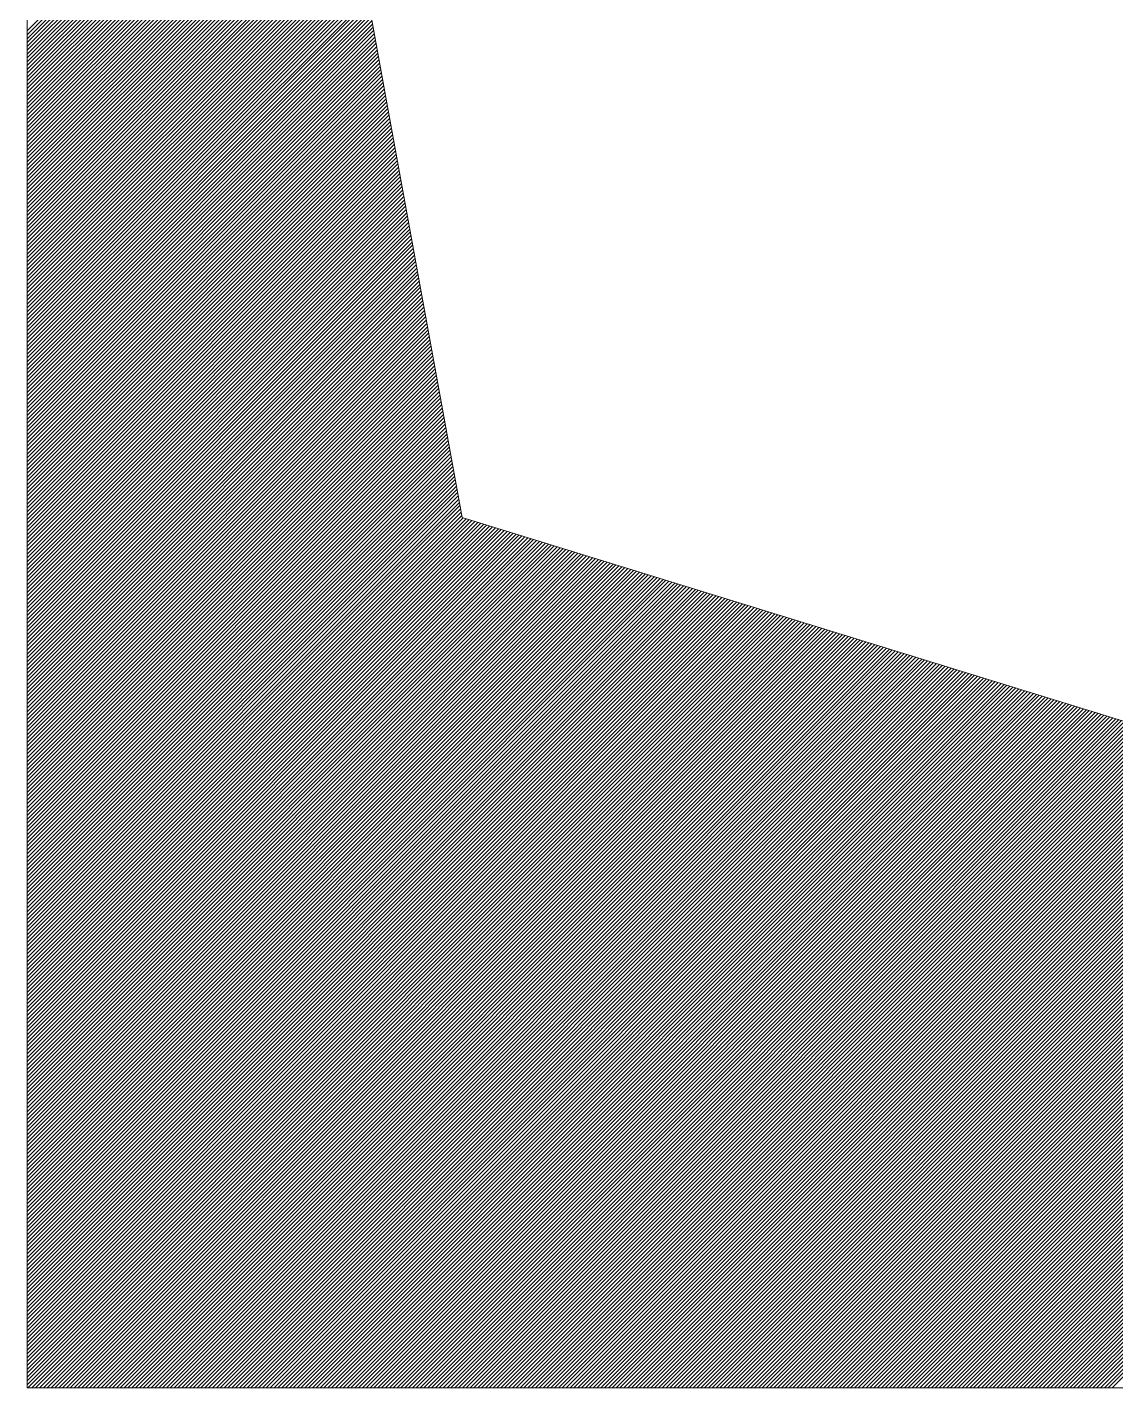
# Model space of a CAD drawing. Header units: millimetres. Extents: x -1319 to 21258, y 11161 to 27532.
# Drawn here: x 16951.8 to 17001.8, y 15657 to 15719.5 of the extents above; entities that cross this region are included whole.
import ezdxf

# ---------------------------------------------------------------- set-up
doc = ezdxf.new("R2010")
doc.units = ezdxf.units.MM
doc.layers.add('CIVIL', color=6, linetype='Continuous', lineweight=9)

# ---------------------------------------------------------------- blocks, each defined once
blk = doc.blocks.new('A$C8184bacf')
at = {"layer": 'CIVIL', "color": 1}
for p, q in [((11225, -7825.01, 448149755.598), (11225, -7675.01, 448149755.598)), ((11225, -7675.01, 448149755.598), (11245, -7785.01, 448149755.598)), ((11245, -7785.01, 448149755.598), (11375, -7825.01, 448149755.598)), ((11375, -7825.01, 448149755.598), (11225, -7825.01, 448149755.598))]:
    blk.add_line(p, q, dxfattribs=at)
at = {"layer": 'CIVIL', "color": 1, "linetype": 'Continuous'}
for p, q in [((11238.482, -7749.161, 448149755.598), (11225, -7762.643, 448149755.598)), ((11238.509, -7749.311, 448149755.598), (11225, -7762.82, 448149755.598)), ((11238.537, -7749.46, 448149755.598), (11225, -7762.997, 448149755.598)), ((11238.564, -7749.61, 448149755.598), (11225, -7763.174, 448149755.598)), ((11238.591, -7749.759, 448149755.598), (11225, -7763.35, 448149755.598)), ((11238.618, -7749.909, 448149755.598), (11225, -7763.527, 448149755.598)), ((11238.645, -7750.059, 448149755.598), (11225, -7763.704, 448149755.598)), ((11238.672, -7750.208, 448149755.598), (11225, -7763.881, 448149755.598)), ((11238.7, -7750.358, 448149755.598), (11225, -7764.057, 448149755.598)), ((11238.727, -7750.507, 448149755.598), (11225, -7764.234, 448149755.598)), ((11238.754, -7750.657, 448149755.598), (11225, -7764.411, 448149755.598)), ((11238.781, -7750.807, 448149755.598), (11225, -7764.588, 448149755.598)), ((11238.808, -7750.956, 448149755.598), (11225, -7764.765, 448149755.598)), ((11238.836, -7751.106, 448149755.598), (11225, -7764.941, 448149755.598)), ((11238.863, -7751.255, 448149755.598), (11225, -7765.118, 448149755.598)), ((11238.89, -7751.405, 448149755.598), (11225, -7765.295, 448149755.598)), ((11238.917, -7751.554, 448149755.598), (11225, -7765.472, 448149755.598)), ((11238.944, -7751.704, 448149755.598), (11225, -7765.648, 448149755.598)), ((11238.972, -7751.854, 448149755.598), (11225, -7765.825, 448149755.598)), ((11238.999, -7752.003, 448149755.598), (11225, -7766.002, 448149755.598)), ((11239.026, -7752.153, 448149755.598), (11225, -7766.179, 448149755.598)), ((11239.053, -7752.302, 448149755.598), (11225, -7766.356, 448149755.598)), ((11239.08, -7752.452, 448149755.598), (11225, -7766.532, 448149755.598)), ((11239.108, -7752.602, 448149755.598), (11225, -7766.709, 448149755.598)), ((11239.135, -7752.751, 448149755.598), (11225, -7766.886, 448149755.598)), ((11239.162, -7752.901, 448149755.598), (11225, -7767.063, 448149755.598)), ((11239.189, -7753.05, 448149755.598), (11225, -7767.239, 448149755.598)), ((11239.216, -7753.2, 448149755.598), (11225, -7767.416, 448149755.598)), ((11239.244, -7753.349, 448149755.598), (11225, -7767.593, 448149755.598)), ((11239.271, -7753.499, 448149755.598), (11225, -7767.77, 448149755.598)), ((11239.298, -7753.649, 448149755.598), (11225, -7767.947, 448149755.598)), ((11239.325, -7753.798, 448149755.598), (11225, -7768.123, 448149755.598)), ((11239.352, -7753.948, 448149755.598), (11225, -7768.3, 448149755.598)), ((11239.38, -7754.097, 448149755.598), (11225, -7768.477, 448149755.598)), ((11239.407, -7754.247, 448149755.598), (11225, -7768.654, 448149755.598)), ((11239.434, -7754.396, 448149755.598), (11225, -7768.83, 448149755.598)), ((11239.461, -7754.546, 448149755.598), (11225, -7769.007, 448149755.598)), ((11239.488, -7754.696, 448149755.598), (11225, -7769.184, 448149755.598)), ((11239.516, -7754.845, 448149755.598), (11225, -7769.361, 448149755.598)), ((11239.543, -7754.995, 448149755.598), (11225, -7769.538, 448149755.598)), ((11239.57, -7755.144, 448149755.598), (11225, -7769.714, 448149755.598)), ((11239.597, -7755.294, 448149755.598), (11225, -7769.891, 448149755.598)), ((11239.624, -7755.444, 448149755.598), (11225, -7770.068, 448149755.598)), ((11239.652, -7755.593, 448149755.598), (11225, -7770.245, 448149755.598)), ((11239.679, -7755.743, 448149755.598), (11225, -7770.421, 448149755.598)), ((11239.706, -7755.892, 448149755.598), (11225, -7770.598, 448149755.598)), ((11239.733, -7756.042, 448149755.598), (11225, -7770.775, 448149755.598)), ((11239.76, -7756.191, 448149755.598), (11225, -7770.952, 448149755.598)), ((11239.788, -7756.341, 448149755.598), (11225, -7771.129, 448149755.598)), ((11239.815, -7756.491, 448149755.598), (11225, -7771.305, 448149755.598)), ((11239.842, -7756.64, 448149755.598), (11225, -7771.482, 448149755.598)), ((11239.869, -7756.79, 448149755.598), (11225, -7771.659, 448149755.598)), ((11239.896, -7756.939, 448149755.598), (11225, -7771.836, 448149755.598)), ((11239.924, -7757.089, 448149755.598), (11225, -7772.012, 448149755.598)), ((11239.951, -7757.238, 448149755.598), (11225, -7772.189, 448149755.598)), ((11239.978, -7757.388, 448149755.598), (11225, -7772.366, 448149755.598)), ((11240.005, -7757.538, 448149755.598), (11225, -7772.543, 448149755.598)), ((11240.032, -7757.687, 448149755.598), (11225, -7772.72, 448149755.598)), ((11240.06, -7757.837, 448149755.598), (11225, -7772.896, 448149755.598)), ((11240.087, -7757.986, 448149755.598), (11225, -7773.073, 448149755.598)), ((11240.114, -7758.136, 448149755.598), (11225, -7773.25, 448149755.598)), ((11240.141, -7758.286, 448149755.598), (11225, -7773.427, 448149755.598)), ((11240.168, -7758.435, 448149755.598), (11225, -7773.603, 448149755.598)), ((11240.195, -7758.585, 448149755.598), (11225, -7773.78, 448149755.598)), ((11240.223, -7758.734, 448149755.598), (11225, -7773.957, 448149755.598)), ((11240.25, -7758.884, 448149755.598), (11225, -7774.134, 448149755.598)), ((11240.277, -7759.033, 448149755.598), (11225, -7774.311, 448149755.598)), ((11240.304, -7759.183, 448149755.598), (11225, -7774.487, 448149755.598)), ((11240.331, -7759.333, 448149755.598), (11225, -7774.664, 448149755.598)), ((11240.359, -7759.482, 448149755.598), (11225, -7774.841, 448149755.598)), ((11240.386, -7759.632, 448149755.598), (11225, -7775.018, 448149755.598)), ((11240.413, -7759.781, 448149755.598), (11225, -7775.194, 448149755.598)), ((11240.44, -7759.931, 448149755.598), (11225, -7775.371, 448149755.598)), ((11240.467, -7760.081, 448149755.598), (11225, -7775.548, 448149755.598)), ((11240.495, -7760.23, 448149755.598), (11225, -7775.725, 448149755.598)), ((11240.522, -7760.38, 448149755.598), (11225, -7775.902, 448149755.598)), ((11240.549, -7760.529, 448149755.598), (11225, -7776.078, 448149755.598)), ((11240.576, -7760.679, 448149755.598), (11225, -7776.255, 448149755.598)), ((11240.603, -7760.828, 448149755.598), (11225, -7776.432, 448149755.598)), ((11240.631, -7760.978, 448149755.598), (11225, -7776.609, 448149755.598)), ((11240.658, -7761.128, 448149755.598), (11225, -7776.785, 448149755.598)), ((11240.685, -7761.277, 448149755.598), (11225, -7776.962, 448149755.598)), ((11240.712, -7761.427, 448149755.598), (11225, -7777.139, 448149755.598)), ((11240.739, -7761.576, 448149755.598), (11225, -7777.316, 448149755.598)), ((11240.767, -7761.726, 448149755.598), (11225, -7777.493, 448149755.598)), ((11240.794, -7761.875, 448149755.598), (11225, -7777.669, 448149755.598)), ((11240.821, -7762.025, 448149755.598), (11225, -7777.846, 448149755.598)), ((11240.848, -7762.175, 448149755.598), (11225, -7778.023, 448149755.598)), ((11240.875, -7762.324, 448149755.598), (11225, -7778.2, 448149755.598)), ((11240.903, -7762.474, 448149755.598), (11225, -7778.376, 448149755.598)), ((11240.93, -7762.623, 448149755.598), (11225, -7778.553, 448149755.598)), ((11240.957, -7762.773, 448149755.598), (11225, -7778.73, 448149755.598)), ((11240.984, -7762.923, 448149755.598), (11225, -7778.907, 448149755.598)), ((11241.011, -7763.072, 448149755.598), (11225, -7779.084, 448149755.598)), ((11241.039, -7763.222, 448149755.598), (11225, -7779.26, 448149755.598)), ((11241.066, -7763.371, 448149755.598), (11225, -7779.437, 448149755.598)), ((11241.093, -7763.521, 448149755.598), (11225, -7779.614, 448149755.598)), ((11241.12, -7763.67, 448149755.598), (11225, -7779.791, 448149755.598)), ((11241.147, -7763.82, 448149755.598), (11225, -7779.967, 448149755.598)), ((11241.175, -7763.97, 448149755.598), (11225, -7780.144, 448149755.598)), ((11241.202, -7764.119, 448149755.598), (11225, -7780.321, 448149755.598)), ((11241.229, -7764.269, 448149755.598), (11225, -7780.498, 448149755.598)), ((11241.256, -7764.418, 448149755.598), (11225, -7780.675, 448149755.598)), ((11241.283, -7764.568, 448149755.598), (11225, -7780.851, 448149755.598)), ((11241.311, -7764.718, 448149755.598), (11225, -7781.028, 448149755.598)), ((11241.338, -7764.867, 448149755.598), (11225, -7781.205, 448149755.598)), ((11241.365, -7765.017, 448149755.598), (11225, -7781.382, 448149755.598)), ((11241.392, -7765.166, 448149755.598), (11225, -7781.558, 448149755.598)), ((11241.419, -7765.316, 448149755.598), (11225, -7781.735, 448149755.598)), ((11241.447, -7765.465, 448149755.598), (11225, -7781.912, 448149755.598)), ((11241.474, -7765.615, 448149755.598), (11225, -7782.089, 448149755.598)), ((11241.501, -7765.765, 448149755.598), (11225, -7782.265, 448149755.598)), ((11241.528, -7765.914, 448149755.598), (11225, -7782.442, 448149755.598)), ((11241.555, -7766.064, 448149755.598), (11225, -7782.619, 448149755.598)), ((11241.583, -7766.213, 448149755.598), (11225, -7782.796, 448149755.598)), ((11241.61, -7766.363, 448149755.598), (11225, -7782.973, 448149755.598)), ((11241.637, -7766.512, 448149755.598), (11225, -7783.149, 448149755.598)), ((11241.664, -7766.662, 448149755.598), (11225, -7783.326, 448149755.598)), ((11241.691, -7766.812, 448149755.598), (11225, -7783.503, 448149755.598)), ((11241.718, -7766.961, 448149755.598), (11225, -7783.68, 448149755.598)), ((11241.746, -7767.111, 448149755.598), (11225, -7783.856, 448149755.598)), ((11241.773, -7767.26, 448149755.598), (11225, -7784.033, 448149755.598)), ((11241.8, -7767.41, 448149755.598), (11225, -7784.21, 448149755.598)), ((11241.827, -7767.56, 448149755.598), (11225, -7784.387, 448149755.598)), ((11241.854, -7767.709, 448149755.598), (11225, -7784.564, 448149755.598)), ((11241.882, -7767.859, 448149755.598), (11225, -7784.74, 448149755.598)), ((11241.909, -7768.008, 448149755.598), (11225, -7784.917, 448149755.598)), ((11241.936, -7768.158, 448149755.598), (11225, -7785.094, 448149755.598)), ((11241.963, -7768.307, 448149755.598), (11225, -7785.271, 448149755.598)), ((11241.99, -7768.457, 448149755.598), (11225, -7785.447, 448149755.598)), ((11242.018, -7768.607, 448149755.598), (11225, -7785.624, 448149755.598)), ((11242.045, -7768.756, 448149755.598), (11225, -7785.801, 448149755.598)), ((11242.072, -7768.906, 448149755.598), (11225, -7785.978, 448149755.598)), ((11242.099, -7769.055, 448149755.598), (11225, -7786.155, 448149755.598)), ((11242.126, -7769.205, 448149755.598), (11225, -7786.331, 448149755.598)), ((11242.154, -7769.354, 448149755.598), (11225, -7786.508, 448149755.598)), ((11242.181, -7769.504, 448149755.598), (11225, -7786.685, 448149755.598)), ((11242.208, -7769.654, 448149755.598), (11225, -7786.862, 448149755.598)), ((11242.235, -7769.803, 448149755.598), (11225, -7787.038, 448149755.598)), ((11242.262, -7769.953, 448149755.598), (11225, -7787.215, 448149755.598)), ((11242.29, -7770.102, 448149755.598), (11225, -7787.392, 448149755.598)), ((11242.317, -7770.252, 448149755.598), (11225, -7787.569, 448149755.598)), ((11242.344, -7770.402, 448149755.598), (11225, -7787.746, 448149755.598)), ((11242.371, -7770.551, 448149755.598), (11225, -7787.922, 448149755.598)), ((11242.398, -7770.701, 448149755.598), (11225, -7788.099, 448149755.598)), ((11242.426, -7770.85, 448149755.598), (11225, -7788.276, 448149755.598)), ((11242.453, -7771, 448149755.598), (11225, -7788.453, 448149755.598)), ((11242.48, -7771.149, 448149755.598), (11225, -7788.629, 448149755.598)), ((11242.507, -7771.299, 448149755.598), (11225, -7788.806, 448149755.598)), ((11242.534, -7771.449, 448149755.598), (11225, -7788.983, 448149755.598)), ((11242.562, -7771.598, 448149755.598), (11225, -7789.16, 448149755.598)), ((11242.589, -7771.748, 448149755.598), (11225, -7789.337, 448149755.598)), ((11242.616, -7771.897, 448149755.598), (11225, -7789.513, 448149755.598)), ((11242.643, -7772.047, 448149755.598), (11225, -7789.69, 448149755.598)), ((11242.67, -7772.197, 448149755.598), (11225, -7789.867, 448149755.598)), ((11242.698, -7772.346, 448149755.598), (11225, -7790.044, 448149755.598)), ((11242.725, -7772.496, 448149755.598), (11225, -7790.22, 448149755.598)), ((11242.752, -7772.645, 448149755.598), (11225, -7790.397, 448149755.598)), ((11242.779, -7772.795, 448149755.598), (11225, -7790.574, 448149755.598)), ((11242.806, -7772.944, 448149755.598), (11225, -7790.751, 448149755.598)), ((11242.834, -7773.094, 448149755.598), (11225, -7790.928, 448149755.598)), ((11242.861, -7773.244, 448149755.598), (11225, -7791.104, 448149755.598)), ((11242.888, -7773.393, 448149755.598), (11225, -7791.281, 448149755.598)), ((11242.915, -7773.543, 448149755.598), (11225, -7791.458, 448149755.598)), ((11242.942, -7773.692, 448149755.598), (11225, -7791.635, 448149755.598)), ((11242.97, -7773.842, 448149755.598), (11225, -7791.811, 448149755.598)), ((11242.997, -7773.991, 448149755.598), (11225, -7791.988, 448149755.598)), ((11243.024, -7774.141, 448149755.598), (11225, -7792.165, 448149755.598)), ((11243.051, -7774.291, 448149755.598), (11225, -7792.342, 448149755.598)), ((11243.078, -7774.44, 448149755.598), (11225, -7792.519, 448149755.598)), ((11243.106, -7774.59, 448149755.598), (11225, -7792.695, 448149755.598)), ((11243.133, -7774.739, 448149755.598), (11225, -7792.872, 448149755.598)), ((11243.16, -7774.889, 448149755.598), (11225, -7793.049, 448149755.598)), ((11243.187, -7775.039, 448149755.598), (11225, -7793.226, 448149755.598)), ((11243.214, -7775.188, 448149755.598), (11225, -7793.402, 448149755.598)), ((11243.241, -7775.338, 448149755.598), (11225, -7793.579, 448149755.598)), ((11243.269, -7775.487, 448149755.598), (11225, -7793.756, 448149755.598)), ((11243.296, -7775.637, 448149755.598), (11225, -7793.933, 448149755.598)), ((11243.323, -7775.786, 448149755.598), (11225, -7794.11, 448149755.598)), ((11243.35, -7775.936, 448149755.598), (11225, -7794.286, 448149755.598)), ((11243.377, -7776.086, 448149755.598), (11225, -7794.463, 448149755.598)), ((11243.405, -7776.235, 448149755.598), (11225, -7794.64, 448149755.598)), ((11243.432, -7776.385, 448149755.598), (11225, -7794.817, 448149755.598)), ((11243.459, -7776.534, 448149755.598), (11225, -7794.993, 448149755.598)), ((11243.486, -7776.684, 448149755.598), (11225, -7795.17, 448149755.598)), ((11243.513, -7776.834, 448149755.598), (11225, -7795.347, 448149755.598)), ((11243.541, -7776.983, 448149755.598), (11225, -7795.524, 448149755.598)), ((11243.568, -7777.133, 448149755.598), (11225, -7795.701, 448149755.598)), ((11243.595, -7777.282, 448149755.598), (11225, -7795.877, 448149755.598)), ((11243.622, -7777.432, 448149755.598), (11225, -7796.054, 448149755.598)), ((11243.649, -7777.581, 448149755.598), (11225, -7796.231, 448149755.598)), ((11243.677, -7777.731, 448149755.598), (11225, -7796.408, 448149755.598)), ((11243.704, -7777.881, 448149755.598), (11225, -7796.584, 448149755.598)), ((11243.731, -7778.03, 448149755.598), (11225, -7796.761, 448149755.598)), ((11243.758, -7778.18, 448149755.598), (11225, -7796.938, 448149755.598)), ((11243.785, -7778.329, 448149755.598), (11225, -7797.115, 448149755.598)), ((11243.813, -7778.479, 448149755.598), (11225, -7797.292, 448149755.598)), ((11243.84, -7778.628, 448149755.598), (11225, -7797.468, 448149755.598)), ((11243.867, -7778.778, 448149755.598), (11225, -7797.645, 448149755.598)), ((11243.894, -7778.928, 448149755.598), (11225, -7797.822, 448149755.598)), ((11243.921, -7779.077, 448149755.598), (11225, -7797.999, 448149755.598)), ((11243.949, -7779.227, 448149755.598), (11225, -7798.175, 448149755.598)), ((11243.976, -7779.376, 448149755.598), (11225, -7798.352, 448149755.598)), ((11244.003, -7779.526, 448149755.598), (11225, -7798.529, 448149755.598)), ((11244.03, -7779.676, 448149755.598), (11225, -7798.706, 448149755.598)), ((11244.057, -7779.825, 448149755.598), (11225, -7798.883, 448149755.598)), ((11244.085, -7779.975, 448149755.598), (11225, -7799.059, 448149755.598)), ((11244.112, -7780.124, 448149755.598), (11225, -7799.236, 448149755.598)), ((11244.139, -7780.274, 448149755.598), (11225, -7799.413, 448149755.598)), ((11244.166, -7780.423, 448149755.598), (11225, -7799.59, 448149755.598)), ((11244.193, -7780.573, 448149755.598), (11225, -7799.766, 448149755.598)), ((11244.221, -7780.723, 448149755.598), (11225, -7799.943, 448149755.598)), ((11244.248, -7780.872, 448149755.598), (11225, -7800.12, 448149755.598)), ((11244.275, -7781.022, 448149755.598), (11225, -7800.297, 448149755.598)), ((11244.302, -7781.171, 448149755.598), (11225, -7800.473, 448149755.598)), ((11244.329, -7781.321, 448149755.598), (11225, -7800.65, 448149755.598)), ((11244.357, -7781.471, 448149755.598), (11225, -7800.827, 448149755.598)), ((11244.384, -7781.62, 448149755.598), (11225, -7801.004, 448149755.598)), ((11244.411, -7781.77, 448149755.598), (11225, -7801.181, 448149755.598)), ((11244.438, -7781.919, 448149755.598), (11225, -7801.357, 448149755.598)), ((11244.465, -7782.069, 448149755.598), (11225, -7801.534, 448149755.598)), ((11244.493, -7782.218, 448149755.598), (11225, -7801.711, 448149755.598)), ((11244.52, -7782.368, 448149755.598), (11225, -7801.888, 448149755.598)), ((11244.547, -7782.518, 448149755.598), (11225, -7802.064, 448149755.598)), ((11244.574, -7782.667, 448149755.598), (11225, -7802.241, 448149755.598)), ((11244.601, -7782.817, 448149755.598), (11225, -7802.418, 448149755.598)), ((11244.629, -7782.966, 448149755.598), (11225, -7802.595, 448149755.598)), ((11244.656, -7783.116, 448149755.598), (11225, -7802.772, 448149755.598)), ((11244.683, -7783.265, 448149755.598), (11225, -7802.948, 448149755.598)), ((11244.71, -7783.415, 448149755.598), (11225, -7803.125, 448149755.598)), ((11244.737, -7783.565, 448149755.598), (11225, -7803.302, 448149755.598)), ((11244.764, -7783.714, 448149755.598), (11225, -7803.479, 448149755.598)), ((11244.792, -7783.864, 448149755.598), (11225, -7803.655, 448149755.598)), ((11244.819, -7784.013, 448149755.598), (11225, -7803.832, 448149755.598)), ((11244.846, -7784.163, 448149755.598), (11225, -7804.009, 448149755.598)), ((11244.873, -7784.313, 448149755.598), (11225, -7804.186, 448149755.598)), ((11244.9, -7784.462, 448149755.598), (11225, -7804.363, 448149755.598)), ((11244.928, -7784.612, 448149755.598), (11225, -7804.539, 448149755.598)), ((11244.955, -7784.761, 448149755.598), (11225, -7804.716, 448149755.598)), ((11244.982, -7784.911, 448149755.598), (11225, -7804.893, 448149755.598)), ((11245.046, -7785.024, 448149755.598), (11225, -7805.07, 448149755.598)), ((11245.181, -7785.065, 448149755.598), (11225, -7805.246, 448149755.598)), ((11245.316, -7785.107, 448149755.598), (11225, -7805.423, 448149755.598)), ((11245.452, -7785.148, 448149755.598), (11225, -7805.6, 448149755.598)), ((11245.587, -7785.19, 448149755.598), (11225, -7805.777, 448149755.598)), ((11245.722, -7785.232, 448149755.598), (11225, -7805.954, 448149755.598)), ((11245.857, -7785.273, 448149755.598), (11225, -7806.13, 448149755.598)), ((11245.992, -7785.315, 448149755.598), (11225, -7806.307, 448149755.598)), ((11246.127, -7785.356, 448149755.598), (11225, -7806.484, 448149755.598)), ((11246.263, -7785.398, 448149755.598), (11225, -7806.661, 448149755.598)), ((11246.398, -7785.44, 448149755.598), (11225, -7806.837, 448149755.598)), ((11246.533, -7785.481, 448149755.598), (11225, -7807.014, 448149755.598)), ((11246.668, -7785.523, 448149755.598), (11225, -7807.191, 448149755.598)), ((11246.803, -7785.564, 448149755.598), (11225, -7807.368, 448149755.598)), ((11246.939, -7785.606, 448149755.598), (11225, -7807.545, 448149755.598)), ((11247.074, -7785.648, 448149755.598), (11225, -7807.721, 448149755.598)), ((11247.209, -7785.689, 448149755.598), (11225, -7807.898, 448149755.598)), ((11247.344, -7785.731, 448149755.598), (11225, -7808.075, 448149755.598)), ((11247.479, -7785.772, 448149755.598), (11225, -7808.252, 448149755.598)), ((11247.614, -7785.814, 448149755.598), (11225, -7808.428, 448149755.598)), ((11247.75, -7785.856, 448149755.598), (11225, -7808.605, 448149755.598)), ((11247.885, -7785.897, 448149755.598), (11225, -7808.782, 448149755.598)), ((11248.02, -7785.939, 448149755.598), (11225, -7808.959, 448149755.598)), ((11248.155, -7785.98, 448149755.598), (11225, -7809.136, 448149755.598)), ((11248.29, -7786.022, 448149755.598), (11225, -7809.312, 448149755.598)), ((11248.426, -7786.064, 448149755.598), (11225, -7809.489, 448149755.598)), ((11248.561, -7786.105, 448149755.598), (11225, -7809.666, 448149755.598)), ((11248.696, -7786.147, 448149755.598), (11225, -7809.843, 448149755.598)), ((11248.831, -7786.188, 448149755.598), (11225, -7810.019, 448149755.598)), ((11248.966, -7786.23, 448149755.598), (11225, -7810.196, 448149755.598)), ((11249.101, -7786.272, 448149755.598), (11225, -7810.373, 448149755.598)), ((11249.237, -7786.313, 448149755.598), (11225, -7810.55, 448149755.598)), ((11249.372, -7786.355, 448149755.598), (11225, -7810.727, 448149755.598)), ((11249.507, -7786.396, 448149755.598), (11225, -7810.903, 448149755.598)), ((11249.642, -7786.438, 448149755.598), (11225, -7811.08, 448149755.598)), ((11249.777, -7786.479, 448149755.598), (11225, -7811.257, 448149755.598)), ((11249.913, -7786.521, 448149755.598), (11225, -7811.434, 448149755.598)), ((11250.048, -7786.563, 448149755.598), (11225, -7811.61, 448149755.598)), ((11250.183, -7786.604, 448149755.598), (11225, -7811.787, 448149755.598)), ((11250.318, -7786.646, 448149755.598), (11225, -7811.964, 448149755.598)), ((11250.453, -7786.687, 448149755.598), (11225, -7812.141, 448149755.598)), ((11250.588, -7786.729, 448149755.598), (11225, -7812.318, 448149755.598)), ((11250.724, -7786.771, 448149755.598), (11225, -7812.494, 448149755.598)), ((11250.859, -7786.812, 448149755.598), (11225, -7812.671, 448149755.598)), ((11250.994, -7786.854, 448149755.598), (11225, -7812.848, 448149755.598)), ((11251.129, -7786.895, 448149755.598), (11225, -7813.025, 448149755.598)), ((11251.264, -7786.937, 448149755.598), (11225, -7813.201, 448149755.598)), ((11251.4, -7786.979, 448149755.598), (11225, -7813.378, 448149755.598)), ((11251.535, -7787.02, 448149755.598), (11225, -7813.555, 448149755.598)), ((11251.67, -7787.062, 448149755.598), (11225, -7813.732, 448149755.598)), ((11251.805, -7787.103, 448149755.598), (11225, -7813.909, 448149755.598)), ((11251.94, -7787.145, 448149755.598), (11225, -7814.085, 448149755.598)), ((11252.075, -7787.187, 448149755.598), (11225, -7814.262, 448149755.598)), ((11252.211, -7787.228, 448149755.598), (11225, -7814.439, 448149755.598)), ((11252.346, -7787.27, 448149755.598), (11225, -7814.616, 448149755.598)), ((11252.481, -7787.311, 448149755.598), (11225, -7814.792, 448149755.598)), ((11252.616, -7787.353, 448149755.598), (11225, -7814.969, 448149755.598)), ((11252.751, -7787.395, 448149755.598), (11225, -7815.146, 448149755.598)), ((11252.887, -7787.436, 448149755.598), (11225, -7815.323, 448149755.598)), ((11253.022, -7787.478, 448149755.598), (11225, -7815.5, 448149755.598)), ((11253.157, -7787.519, 448149755.598), (11225, -7815.676, 448149755.598)), ((11253.292, -7787.561, 448149755.598), (11225, -7815.853, 448149755.598)), ((11253.427, -7787.603, 448149755.598), (11225, -7816.03, 448149755.598)), ((11253.562, -7787.644, 448149755.598), (11225, -7816.207, 448149755.598)), ((11253.698, -7787.686, 448149755.598), (11225, -7816.383, 448149755.598)), ((11253.833, -7787.727, 448149755.598), (11225, -7816.56, 448149755.598)), ((11253.968, -7787.769, 448149755.598), (11225, -7816.737, 448149755.598)), ((11254.103, -7787.811, 448149755.598), (11225, -7816.914, 448149755.598)), ((11254.238, -7787.852, 448149755.598), (11225, -7817.09, 448149755.598)), ((11254.374, -7787.894, 448149755.598), (11225, -7817.267, 448149755.598)), ((11254.509, -7787.935, 448149755.598), (11225, -7817.444, 448149755.598)), ((11254.644, -7787.977, 448149755.598), (11225, -7817.621, 448149755.598)), ((11254.779, -7788.018, 448149755.598), (11225, -7817.798, 448149755.598)), ((11254.914, -7788.06, 448149755.598), (11225, -7817.974, 448149755.598)), ((11255.049, -7788.102, 448149755.598), (11225, -7818.151, 448149755.598)), ((11255.185, -7788.143, 448149755.598), (11225, -7818.328, 448149755.598)), ((11255.32, -7788.185, 448149755.598), (11225, -7818.505, 448149755.598)), ((11255.455, -7788.226, 448149755.598), (11225, -7818.681, 448149755.598)), ((11255.59, -7788.268, 448149755.598), (11225, -7818.858, 448149755.598)), ((11255.725, -7788.31, 448149755.598), (11225, -7819.035, 448149755.598)), ((11255.861, -7788.351, 448149755.598), (11225, -7819.212, 448149755.598)), ((11255.996, -7788.393, 448149755.598), (11225, -7819.389, 448149755.598)), ((11256.131, -7788.434, 448149755.598), (11225, -7819.565, 448149755.598)), ((11256.266, -7788.476, 448149755.598), (11225, -7819.742, 448149755.598)), ((11256.401, -7788.518, 448149755.598), (11225, -7819.919, 448149755.598)), ((11256.536, -7788.559, 448149755.598), (11225, -7820.096, 448149755.598)), ((11256.672, -7788.601, 448149755.598), (11225, -7820.272, 448149755.598)), ((11256.807, -7788.642, 448149755.598), (11225, -7820.449, 448149755.598)), ((11256.942, -7788.684, 448149755.598), (11225, -7820.626, 448149755.598)), ((11257.077, -7788.726, 448149755.598), (11225, -7820.803, 448149755.598)), ((11257.212, -7788.767, 448149755.598), (11225, -7820.98, 448149755.598)), ((11257.348, -7788.809, 448149755.598), (11225, -7821.156, 448149755.598)), ((11257.483, -7788.85, 448149755.598), (11225, -7821.333, 448149755.598)), ((11257.618, -7788.892, 448149755.598), (11225, -7821.51, 448149755.598)), ((11257.753, -7788.934, 448149755.598), (11225, -7821.687, 448149755.598)), ((11257.888, -7788.975, 448149755.598), (11225, -7821.863, 448149755.598)), ((11258.023, -7789.017, 448149755.598), (11225, -7822.04, 448149755.598)), ((11258.159, -7789.058, 448149755.598), (11225, -7822.217, 448149755.598)), ((11258.294, -7789.1, 448149755.598), (11225, -7822.394, 448149755.598)), ((11258.429, -7789.142, 448149755.598), (11225, -7822.571, 448149755.598)), ((11258.564, -7789.183, 448149755.598), (11225, -7822.747, 448149755.598)), ((11258.699, -7789.225, 448149755.598), (11225, -7822.924, 448149755.598)), ((11258.835, -7789.266, 448149755.598), (11225, -7823.101, 448149755.598)), ((11258.97, -7789.308, 448149755.598), (11225, -7823.278, 448149755.598)), ((11259.105, -7789.35, 448149755.598), (11225, -7823.454, 448149755.598)), ((11259.24, -7789.391, 448149755.598), (11225, -7823.631, 448149755.598)), ((11259.375, -7789.433, 448149755.598), (11225, -7823.808, 448149755.598)), ((11259.51, -7789.474, 448149755.598), (11225, -7823.985, 448149755.598)), ((11259.646, -7789.516, 448149755.598), (11225, -7824.162, 448149755.598)), ((11259.781, -7789.557, 448149755.598), (11225, -7824.338, 448149755.598)), ((11259.916, -7789.599, 448149755.598), (11225, -7824.515, 448149755.598)), ((11260.051, -7789.641, 448149755.598), (11225, -7824.692, 448149755.598)), ((11260.186, -7789.682, 448149755.598), (11225, -7824.869, 448149755.598)), ((11260.322, -7789.724, 448149755.598), (11225.036, -7825.01, 448149755.598)), ((11260.457, -7789.765, 448149755.598), (11225.213, -7825.01, 448149755.598)), ((11260.592, -7789.807, 448149755.598), (11225.389, -7825.01, 448149755.598)), ((11260.727, -7789.849, 448149755.598), (11225.566, -7825.01, 448149755.598)), ((11260.862, -7789.89, 448149755.598), (11225.743, -7825.01, 448149755.598)), ((11260.998, -7789.932, 448149755.598), (11225.92, -7825.01, 448149755.598)), ((11261.133, -7789.973, 448149755.598), (11226.097, -7825.01, 448149755.598)), ((11261.268, -7790.015, 448149755.598), (11226.273, -7825.01, 448149755.598)), ((11261.403, -7790.057, 448149755.598), (11226.45, -7825.01, 448149755.598)), ((11261.538, -7790.098, 448149755.598), (11226.627, -7825.01, 448149755.598)), ((11261.673, -7790.14, 448149755.598), (11226.804, -7825.01, 448149755.598)), ((11261.809, -7790.181, 448149755.598), (11226.98, -7825.01, 448149755.598)), ((11261.944, -7790.223, 448149755.598), (11227.157, -7825.01, 448149755.598)), ((11262.079, -7790.265, 448149755.598), (11227.334, -7825.01, 448149755.598)), ((11262.214, -7790.306, 448149755.598), (11227.511, -7825.01, 448149755.598)), ((11262.349, -7790.348, 448149755.598), (11227.688, -7825.01, 448149755.598)), ((11262.485, -7790.389, 448149755.598), (11227.864, -7825.01, 448149755.598)), ((11262.62, -7790.431, 448149755.598), (11228.041, -7825.01, 448149755.598)), ((11262.755, -7790.473, 448149755.598), (11228.218, -7825.01, 448149755.598)), ((11262.89, -7790.514, 448149755.598), (11228.395, -7825.01, 448149755.598)), ((11263.025, -7790.556, 448149755.598), (11228.571, -7825.01, 448149755.598)), ((11263.16, -7790.597, 448149755.598), (11228.748, -7825.01, 448149755.598)), ((11263.296, -7790.639, 448149755.598), (11228.925, -7825.01, 448149755.598)), ((11263.431, -7790.681, 448149755.598), (11229.102, -7825.01, 448149755.598)), ((11263.566, -7790.722, 448149755.598), (11229.279, -7825.01, 448149755.598)), ((11263.701, -7790.764, 448149755.598), (11229.455, -7825.01, 448149755.598)), ((11263.836, -7790.805, 448149755.598), (11229.632, -7825.01, 448149755.598)), ((11263.972, -7790.847, 448149755.598), (11229.809, -7825.01, 448149755.598)), ((11264.107, -7790.889, 448149755.598), (11229.986, -7825.01, 448149755.598)), ((11264.242, -7790.93, 448149755.598), (11230.162, -7825.01, 448149755.598)), ((11264.377, -7790.972, 448149755.598), (11230.339, -7825.01, 448149755.598)), ((11264.512, -7791.013, 448149755.598), (11230.516, -7825.01, 448149755.598)), ((11264.647, -7791.055, 448149755.598), (11230.693, -7825.01, 448149755.598)), ((11264.783, -7791.096, 448149755.598), (11230.87, -7825.01, 448149755.598)), ((11264.918, -7791.138, 448149755.598), (11231.046, -7825.01, 448149755.598)), ((11265.053, -7791.18, 448149755.598), (11231.223, -7825.01, 448149755.598)), ((11265.188, -7791.221, 448149755.598), (11231.4, -7825.01, 448149755.598)), ((11265.323, -7791.263, 448149755.598), (11231.577, -7825.01, 448149755.598)), ((11265.459, -7791.304, 448149755.598), (11231.753, -7825.01, 448149755.598)), ((11265.594, -7791.346, 448149755.598), (11231.93, -7825.01, 448149755.598)), ((11265.729, -7791.388, 448149755.598), (11232.107, -7825.01, 448149755.598)), ((11265.864, -7791.429, 448149755.598), (11232.284, -7825.01, 448149755.598)), ((11265.999, -7791.471, 448149755.598), (11232.461, -7825.01, 448149755.598)), ((11266.134, -7791.512, 448149755.598), (11232.637, -7825.01, 448149755.598)), ((11266.27, -7791.554, 448149755.598), (11232.814, -7825.01, 448149755.598)), ((11266.405, -7791.596, 448149755.598), (11232.991, -7825.01, 448149755.598)), ((11266.54, -7791.637, 448149755.598), (11233.168, -7825.01, 448149755.598)), ((11266.675, -7791.679, 448149755.598), (11233.344, -7825.01, 448149755.598)), ((11266.81, -7791.72, 448149755.598), (11233.521, -7825.01, 448149755.598)), ((11266.946, -7791.762, 448149755.598), (11233.698, -7825.01, 448149755.598)), ((11267.081, -7791.804, 448149755.598), (11233.875, -7825.01, 448149755.598)), ((11267.216, -7791.845, 448149755.598), (11234.052, -7825.01, 448149755.598)), ((11267.351, -7791.887, 448149755.598), (11234.228, -7825.01, 448149755.598)), ((11267.486, -7791.928, 448149755.598), (11234.405, -7825.01, 448149755.598)), ((11267.621, -7791.97, 448149755.598), (11234.582, -7825.01, 448149755.598)), ((11267.757, -7792.012, 448149755.598), (11234.759, -7825.01, 448149755.598)), ((11267.892, -7792.053, 448149755.598), (11234.935, -7825.01, 448149755.598)), ((11268.027, -7792.095, 448149755.598), (11235.112, -7825.01, 448149755.598)), ((11268.162, -7792.136, 448149755.598), (11235.289, -7825.01, 448149755.598)), ((11268.297, -7792.178, 448149755.598), (11235.466, -7825.01, 448149755.598)), ((11268.433, -7792.22, 448149755.598), (11235.643, -7825.01, 448149755.598)), ((11268.568, -7792.261, 448149755.598), (11235.819, -7825.01, 448149755.598)), ((11268.703, -7792.303, 448149755.598), (11235.996, -7825.01, 448149755.598)), ((11268.838, -7792.344, 448149755.598), (11236.173, -7825.01, 448149755.598)), ((11268.973, -7792.386, 448149755.598), (11236.35, -7825.01, 448149755.598)), ((11269.108, -7792.428, 448149755.598), (11236.526, -7825.01, 448149755.598)), ((11269.244, -7792.469, 448149755.598), (11236.703, -7825.01, 448149755.598)), ((11269.379, -7792.511, 448149755.598), (11236.88, -7825.01, 448149755.598)), ((11269.514, -7792.552, 448149755.598), (11237.057, -7825.01, 448149755.598)), ((11269.649, -7792.594, 448149755.598), (11237.234, -7825.01, 448149755.598)), ((11269.784, -7792.635, 448149755.598), (11237.41, -7825.01, 448149755.598)), ((11269.92, -7792.677, 448149755.598), (11237.587, -7825.01, 448149755.598)), ((11270.055, -7792.719, 448149755.598), (11237.764, -7825.01, 448149755.598)), ((11270.19, -7792.76, 448149755.598), (11237.941, -7825.01, 448149755.598)), ((11270.325, -7792.802, 448149755.598), (11238.117, -7825.01, 448149755.598)), ((11270.46, -7792.843, 448149755.598), (11238.294, -7825.01, 448149755.598)), ((11270.595, -7792.885, 448149755.598), (11238.471, -7825.01, 448149755.598)), ((11270.731, -7792.927, 448149755.598), (11238.648, -7825.01, 448149755.598)), ((11270.866, -7792.968, 448149755.598), (11238.825, -7825.01, 448149755.598)), ((11271.001, -7793.01, 448149755.598), (11239.001, -7825.01, 448149755.598)), ((11271.136, -7793.051, 448149755.598), (11239.178, -7825.01, 448149755.598)), ((11271.271, -7793.093, 448149755.598), (11239.355, -7825.01, 448149755.598)), ((11271.407, -7793.135, 448149755.598), (11239.532, -7825.01, 448149755.598)), ((11271.542, -7793.176, 448149755.598), (11239.708, -7825.01, 448149755.598)), ((11271.677, -7793.218, 448149755.598), (11239.885, -7825.01, 448149755.598)), ((11271.812, -7793.259, 448149755.598), (11240.062, -7825.01, 448149755.598)), ((11271.947, -7793.301, 448149755.598), (11240.239, -7825.01, 448149755.598)), ((11272.082, -7793.343, 448149755.598), (11240.416, -7825.01, 448149755.598)), ((11272.218, -7793.384, 448149755.598), (11240.592, -7825.01, 448149755.598)), ((11272.353, -7793.426, 448149755.598), (11240.769, -7825.01, 448149755.598)), ((11272.488, -7793.467, 448149755.598), (11240.946, -7825.01, 448149755.598)), ((11272.623, -7793.509, 448149755.598), (11241.123, -7825.01, 448149755.598)), ((11272.758, -7793.551, 448149755.598), (11241.299, -7825.01, 448149755.598)), ((11272.894, -7793.592, 448149755.598), (11241.476, -7825.01, 448149755.598)), ((11273.029, -7793.634, 448149755.598), (11241.653, -7825.01, 448149755.598)), ((11273.164, -7793.675, 448149755.598), (11241.83, -7825.01, 448149755.598)), ((11273.299, -7793.717, 448149755.598), (11242.006, -7825.01, 448149755.598)), ((11273.434, -7793.759, 448149755.598), (11242.183, -7825.01, 448149755.598)), ((11273.569, -7793.8, 448149755.598), (11242.36, -7825.01, 448149755.598)), ((11273.705, -7793.842, 448149755.598), (11242.537, -7825.01, 448149755.598)), ((11273.84, -7793.883, 448149755.598), (11242.714, -7825.01, 448149755.598)), ((11273.975, -7793.925, 448149755.598), (11242.89, -7825.01, 448149755.598)), ((11274.11, -7793.966, 448149755.598), (11243.067, -7825.01, 448149755.598)), ((11274.245, -7794.008, 448149755.598), (11243.244, -7825.01, 448149755.598)), ((11274.381, -7794.05, 448149755.598), (11243.421, -7825.01, 448149755.598)), ((11274.516, -7794.091, 448149755.598), (11243.597, -7825.01, 448149755.598)), ((11274.651, -7794.133, 448149755.598), (11243.774, -7825.01, 448149755.598)), ((11274.786, -7794.174, 448149755.598), (11243.951, -7825.01, 448149755.598)), ((11274.921, -7794.216, 448149755.598), (11244.128, -7825.01, 448149755.598)), ((11275.056, -7794.258, 448149755.598), (11244.305, -7825.01, 448149755.598)), ((11275.192, -7794.299, 448149755.598), (11244.481, -7825.01, 448149755.598)), ((11275.327, -7794.341, 448149755.598), (11244.658, -7825.01, 448149755.598)), ((11275.462, -7794.382, 448149755.598), (11244.835, -7825.01, 448149755.598)), ((11275.597, -7794.424, 448149755.598), (11245.012, -7825.01, 448149755.598)), ((11275.732, -7794.466, 448149755.598), (11245.188, -7825.01, 448149755.598)), ((11275.868, -7794.507, 448149755.598), (11245.365, -7825.01, 448149755.598)), ((11276.003, -7794.549, 448149755.598), (11245.542, -7825.01, 448149755.598)), ((11276.138, -7794.59, 448149755.598), (11245.719, -7825.01, 448149755.598)), ((11276.273, -7794.632, 448149755.598), (11245.896, -7825.01, 448149755.598)), ((11276.408, -7794.674, 448149755.598), (11246.072, -7825.01, 448149755.598)), ((11276.543, -7794.715, 448149755.598), (11246.249, -7825.01, 448149755.598)), ((11276.679, -7794.757, 448149755.598), (11246.426, -7825.01, 448149755.598)), ((11276.814, -7794.798, 448149755.598), (11246.603, -7825.01, 448149755.598)), ((11276.949, -7794.84, 448149755.598), (11246.779, -7825.01, 448149755.598)), ((11277.084, -7794.882, 448149755.598), (11246.956, -7825.01, 448149755.598)), ((11277.219, -7794.923, 448149755.598), (11247.133, -7825.01, 448149755.598)), ((11277.355, -7794.965, 448149755.598), (11247.31, -7825.01, 448149755.598)), ((11277.49, -7795.006, 448149755.598), (11247.487, -7825.01, 448149755.598)), ((11277.625, -7795.048, 448149755.598), (11247.663, -7825.01, 448149755.598)), ((11277.76, -7795.09, 448149755.598), (11247.84, -7825.01, 448149755.598)), ((11277.895, -7795.131, 448149755.598), (11248.017, -7825.01, 448149755.598)), ((11278.03, -7795.173, 448149755.598), (11248.194, -7825.01, 448149755.598)), ((11278.166, -7795.214, 448149755.598), (11248.37, -7825.01, 448149755.598)), ((11278.301, -7795.256, 448149755.598), (11248.547, -7825.01, 448149755.598)), ((11278.436, -7795.298, 448149755.598), (11248.724, -7825.01, 448149755.598)), ((11278.571, -7795.339, 448149755.598), (11248.901, -7825.01, 448149755.598)), ((11278.706, -7795.381, 448149755.598), (11249.078, -7825.01, 448149755.598)), ((11278.842, -7795.422, 448149755.598), (11249.254, -7825.01, 448149755.598)), ((11278.977, -7795.464, 448149755.598), (11249.431, -7825.01, 448149755.598)), ((11279.112, -7795.505, 448149755.598), (11249.608, -7825.01, 448149755.598)), ((11279.247, -7795.547, 448149755.598), (11249.785, -7825.01, 448149755.598)), ((11279.382, -7795.589, 448149755.598), (11249.961, -7825.01, 448149755.598)), ((11279.517, -7795.63, 448149755.598), (11250.138, -7825.01, 448149755.598)), ((11279.653, -7795.672, 448149755.598), (11250.315, -7825.01, 448149755.598)), ((11279.788, -7795.713, 448149755.598), (11250.492, -7825.01, 448149755.598)), ((11279.923, -7795.755, 448149755.598), (11250.669, -7825.01, 448149755.598)), ((11280.058, -7795.797, 448149755.598), (11250.845, -7825.01, 448149755.598)), ((11280.193, -7795.838, 448149755.598), (11251.022, -7825.01, 448149755.598)), ((11280.329, -7795.88, 448149755.598), (11251.199, -7825.01, 448149755.598)), ((11280.464, -7795.921, 448149755.598), (11251.376, -7825.01, 448149755.598)), ((11280.599, -7795.963, 448149755.598), (11251.552, -7825.01, 448149755.598)), ((11280.734, -7796.005, 448149755.598), (11251.729, -7825.01, 448149755.598)), ((11280.869, -7796.046, 448149755.598), (11251.906, -7825.01, 448149755.598)), ((11281.004, -7796.088, 448149755.598), (11252.083, -7825.01, 448149755.598)), ((11281.14, -7796.129, 448149755.598), (11252.26, -7825.01, 448149755.598)), ((11281.275, -7796.171, 448149755.598), (11252.436, -7825.01, 448149755.598)), ((11281.41, -7796.213, 448149755.598), (11252.613, -7825.01, 448149755.598)), ((11281.545, -7796.254, 448149755.598), (11252.79, -7825.01, 448149755.598)), ((11281.68, -7796.296, 448149755.598), (11252.967, -7825.01, 448149755.598)), ((11281.816, -7796.337, 448149755.598), (11253.143, -7825.01, 448149755.598)), ((11281.951, -7796.379, 448149755.598), (11253.32, -7825.01, 448149755.598)), ((11282.086, -7796.421, 448149755.598), (11253.497, -7825.01, 448149755.598)), ((11282.221, -7796.462, 448149755.598), (11253.674, -7825.01, 448149755.598)), ((11282.356, -7796.504, 448149755.598), (11253.851, -7825.01, 448149755.598)), ((11282.491, -7796.545, 448149755.598), (11254.027, -7825.01, 448149755.598)), ((11282.627, -7796.587, 448149755.598), (11254.204, -7825.01, 448149755.598)), ((11282.762, -7796.629, 448149755.598), (11254.381, -7825.01, 448149755.598)), ((11282.897, -7796.67, 448149755.598), (11254.558, -7825.01, 448149755.598)), ((11283.032, -7796.712, 448149755.598), (11254.734, -7825.01, 448149755.598)), ((11283.167, -7796.753, 448149755.598), (11254.911, -7825.01, 448149755.598)), ((11283.303, -7796.795, 448149755.598), (11255.088, -7825.01, 448149755.598)), ((11283.438, -7796.837, 448149755.598), (11255.265, -7825.01, 448149755.598)), ((11283.573, -7796.878, 448149755.598), (11255.442, -7825.01, 448149755.598)), ((11283.708, -7796.92, 448149755.598), (11255.618, -7825.01, 448149755.598)), ((11283.843, -7796.961, 448149755.598), (11255.795, -7825.01, 448149755.598)), ((11283.978, -7797.003, 448149755.598), (11255.972, -7825.01, 448149755.598)), ((11284.114, -7797.044, 448149755.598), (11256.149, -7825.01, 448149755.598)), ((11284.249, -7797.086, 448149755.598), (11256.325, -7825.01, 448149755.598)), ((11284.384, -7797.128, 448149755.598), (11256.502, -7825.01, 448149755.598)), ((11284.519, -7797.169, 448149755.598), (11256.679, -7825.01, 448149755.598)), ((11284.654, -7797.211, 448149755.598), (11256.856, -7825.01, 448149755.598)), ((11284.79, -7797.252, 448149755.598), (11257.033, -7825.01, 448149755.598)), ((11284.925, -7797.294, 448149755.598), (11257.209, -7825.01, 448149755.598)), ((11285.06, -7797.336, 448149755.598), (11257.386, -7825.01, 448149755.598)), ((11285.195, -7797.377, 448149755.598), (11257.563, -7825.01, 448149755.598)), ((11285.33, -7797.419, 448149755.598), (11257.74, -7825.01, 448149755.598)), ((11285.465, -7797.46, 448149755.598), (11257.916, -7825.01, 448149755.598)), ((11285.601, -7797.502, 448149755.598), (11258.093, -7825.01, 448149755.598)), ((11285.736, -7797.544, 448149755.598), (11258.27, -7825.01, 448149755.598)), ((11285.871, -7797.585, 448149755.598), (11258.447, -7825.01, 448149755.598)), ((11286.006, -7797.627, 448149755.598), (11258.624, -7825.01, 448149755.598)), ((11286.141, -7797.668, 448149755.598), (11258.8, -7825.01, 448149755.598)), ((11286.277, -7797.71, 448149755.598), (11258.977, -7825.01, 448149755.598)), ((11286.412, -7797.752, 448149755.598), (11259.154, -7825.01, 448149755.598)), ((11286.547, -7797.793, 448149755.598), (11259.331, -7825.01, 448149755.598)), ((11286.682, -7797.835, 448149755.598), (11259.507, -7825.01, 448149755.598)), ((11286.817, -7797.876, 448149755.598), (11259.684, -7825.01, 448149755.598)), ((11286.952, -7797.918, 448149755.598), (11259.861, -7825.01, 448149755.598)), ((11287.088, -7797.96, 448149755.598), (11260.038, -7825.01, 448149755.598)), ((11287.223, -7798.001, 448149755.598), (11260.214, -7825.01, 448149755.598)), ((11287.358, -7798.043, 448149755.598), (11260.391, -7825.01, 448149755.598)), ((11287.493, -7798.084, 448149755.598), (11260.568, -7825.01, 448149755.598)), ((11287.628, -7798.126, 448149755.598), (11260.745, -7825.01, 448149755.598)), ((11287.764, -7798.168, 448149755.598), (11260.922, -7825.01, 448149755.598)), ((11287.899, -7798.209, 448149755.598), (11261.098, -7825.01, 448149755.598)), ((11288.034, -7798.251, 448149755.598), (11261.275, -7825.01, 448149755.598)), ((11288.169, -7798.292, 448149755.598), (11261.452, -7825.01, 448149755.598)), ((11288.304, -7798.334, 448149755.598), (11261.629, -7825.01, 448149755.598)), ((11288.439, -7798.376, 448149755.598), (11261.805, -7825.01, 448149755.598)), ((11288.575, -7798.417, 448149755.598), (11261.982, -7825.01, 448149755.598)), ((11288.71, -7798.459, 448149755.598), (11262.159, -7825.01, 448149755.598)), ((11288.845, -7798.5, 448149755.598), (11262.336, -7825.01, 448149755.598)), ((11288.98, -7798.542, 448149755.598), (11262.513, -7825.01, 448149755.598)), ((11289.115, -7798.583, 448149755.598), (11262.689, -7825.01, 448149755.598)), ((11289.251, -7798.625, 448149755.598), (11262.866, -7825.01, 448149755.598)), ((11289.386, -7798.667, 448149755.598), (11263.043, -7825.01, 448149755.598)), ((11289.521, -7798.708, 448149755.598), (11263.22, -7825.01, 448149755.598)), ((11289.656, -7798.75, 448149755.598), (11263.396, -7825.01, 448149755.598)), ((11289.791, -7798.791, 448149755.598), (11263.573, -7825.01, 448149755.598)), ((11289.926, -7798.833, 448149755.598), (11263.75, -7825.01, 448149755.598)), ((11290.062, -7798.875, 448149755.598), (11263.927, -7825.01, 448149755.598)), ((11290.197, -7798.916, 448149755.598), (11264.104, -7825.01, 448149755.598)), ((11290.332, -7798.958, 448149755.598), (11264.28, -7825.01, 448149755.598)), ((11290.467, -7798.999, 448149755.598), (11264.457, -7825.01, 448149755.598)), ((11290.602, -7799.041, 448149755.598), (11264.634, -7825.01, 448149755.598)), ((11290.738, -7799.083, 448149755.598), (11264.811, -7825.01, 448149755.598)), ((11290.873, -7799.124, 448149755.598), (11264.987, -7825.01, 448149755.598)), ((11291.008, -7799.166, 448149755.598), (11265.164, -7825.01, 448149755.598)), ((11291.143, -7799.207, 448149755.598), (11265.341, -7825.01, 448149755.598)), ((11291.278, -7799.249, 448149755.598), (11265.518, -7825.01, 448149755.598)), ((11291.413, -7799.291, 448149755.598), (11265.695, -7825.01, 448149755.598)), ((11291.549, -7799.332, 448149755.598), (11265.871, -7825.01, 448149755.598)), ((11291.684, -7799.374, 448149755.598), (11266.048, -7825.01, 448149755.598)), ((11291.819, -7799.415, 448149755.598), (11266.225, -7825.01, 448149755.598)), ((11291.954, -7799.457, 448149755.598), (11266.402, -7825.01, 448149755.598)), ((11292.089, -7799.499, 448149755.598), (11266.578, -7825.01, 448149755.598)), ((11292.225, -7799.54, 448149755.598), (11266.755, -7825.01, 448149755.598)), ((11292.36, -7799.582, 448149755.598), (11266.932, -7825.01, 448149755.598)), ((11292.495, -7799.623, 448149755.598), (11267.109, -7825.01, 448149755.598)), ((11292.63, -7799.665, 448149755.598), (11267.286, -7825.01, 448149755.598)), ((11292.765, -7799.707, 448149755.598), (11267.462, -7825.01, 448149755.598)), ((11292.9, -7799.748, 448149755.598), (11267.639, -7825.01, 448149755.598)), ((11293.036, -7799.79, 448149755.598), (11267.816, -7825.01, 448149755.598)), ((11293.171, -7799.831, 448149755.598), (11267.993, -7825.01, 448149755.598)), ((11293.306, -7799.873, 448149755.598), (11268.169, -7825.01, 448149755.598)), ((11293.441, -7799.915, 448149755.598), (11268.346, -7825.01, 448149755.598)), ((11293.576, -7799.956, 448149755.598), (11268.523, -7825.01, 448149755.598)), ((11293.712, -7799.998, 448149755.598), (11268.7, -7825.01, 448149755.598)), ((11293.847, -7800.039, 448149755.598), (11268.877, -7825.01, 448149755.598)), ((11293.982, -7800.081, 448149755.598), (11269.053, -7825.01, 448149755.598)), ((11294.117, -7800.122, 448149755.598), (11269.23, -7825.01, 448149755.598)), ((11294.252, -7800.164, 448149755.598), (11269.407, -7825.01, 448149755.598)), ((11294.388, -7800.206, 448149755.598), (11269.584, -7825.01, 448149755.598)), ((11294.523, -7800.247, 448149755.598), (11269.76, -7825.01, 448149755.598)), ((11294.658, -7800.289, 448149755.598), (11269.937, -7825.01, 448149755.598)), ((11294.793, -7800.33, 448149755.598), (11270.114, -7825.01, 448149755.598)), ((11294.928, -7800.372, 448149755.598), (11270.291, -7825.01, 448149755.598)), ((11295.063, -7800.414, 448149755.598), (11270.468, -7825.01, 448149755.598)), ((11295.199, -7800.455, 448149755.598), (11270.644, -7825.01, 448149755.598)), ((11295.334, -7800.497, 448149755.598), (11270.821, -7825.01, 448149755.598)), ((11295.469, -7800.538, 448149755.598), (11270.998, -7825.01, 448149755.598)), ((11295.604, -7800.58, 448149755.598), (11271.175, -7825.01, 448149755.598)), ((11295.739, -7800.622, 448149755.598), (11271.351, -7825.01, 448149755.598)), ((11295.875, -7800.663, 448149755.598), (11271.528, -7825.01, 448149755.598)), ((11296.01, -7800.705, 448149755.598), (11271.705, -7825.01, 448149755.598)), ((11296.145, -7800.746, 448149755.598), (11271.882, -7825.01, 448149755.598)), ((11296.28, -7800.788, 448149755.598), (11272.059, -7825.01, 448149755.598)), ((11296.415, -7800.83, 448149755.598), (11272.235, -7825.01, 448149755.598)), ((11296.55, -7800.871, 448149755.598), (11272.412, -7825.01, 448149755.598)), ((11296.686, -7800.913, 448149755.598), (11272.589, -7825.01, 448149755.598)), ((11296.821, -7800.954, 448149755.598), (11272.766, -7825.01, 448149755.598)), ((11296.956, -7800.996, 448149755.598), (11272.942, -7825.01, 448149755.598)), ((11297.091, -7801.038, 448149755.598), (11273.119, -7825.01, 448149755.598)), ((11297.226, -7801.079, 448149755.598), (11273.296, -7825.01, 448149755.598)), ((11297.362, -7801.121, 448149755.598), (11273.473, -7825.01, 448149755.598)), ((11297.497, -7801.162, 448149755.598), (11273.65, -7825.01, 448149755.598)), ((11297.632, -7801.204, 448149755.598), (11273.826, -7825.01, 448149755.598)), ((11297.767, -7801.246, 448149755.598), (11274.003, -7825.01, 448149755.598)), ((11297.902, -7801.287, 448149755.598), (11274.18, -7825.01, 448149755.598)), ((11298.037, -7801.329, 448149755.598), (11274.357, -7825.01, 448149755.598)), ((11298.173, -7801.37, 448149755.598), (11274.533, -7825.01, 448149755.598)), ((11298.308, -7801.412, 448149755.598), (11274.71, -7825.01, 448149755.598)), ((11298.443, -7801.454, 448149755.598), (11274.887, -7825.01, 448149755.598))]:
    blk.add_line(p, q, dxfattribs=at)

msp = doc.modelspace()

# ---------------------------------------------------------------- block references
msp.add_blockref('A$C8184bacf', (5726.781, 23482.011))

doc.saveas('drawing.dxf')
